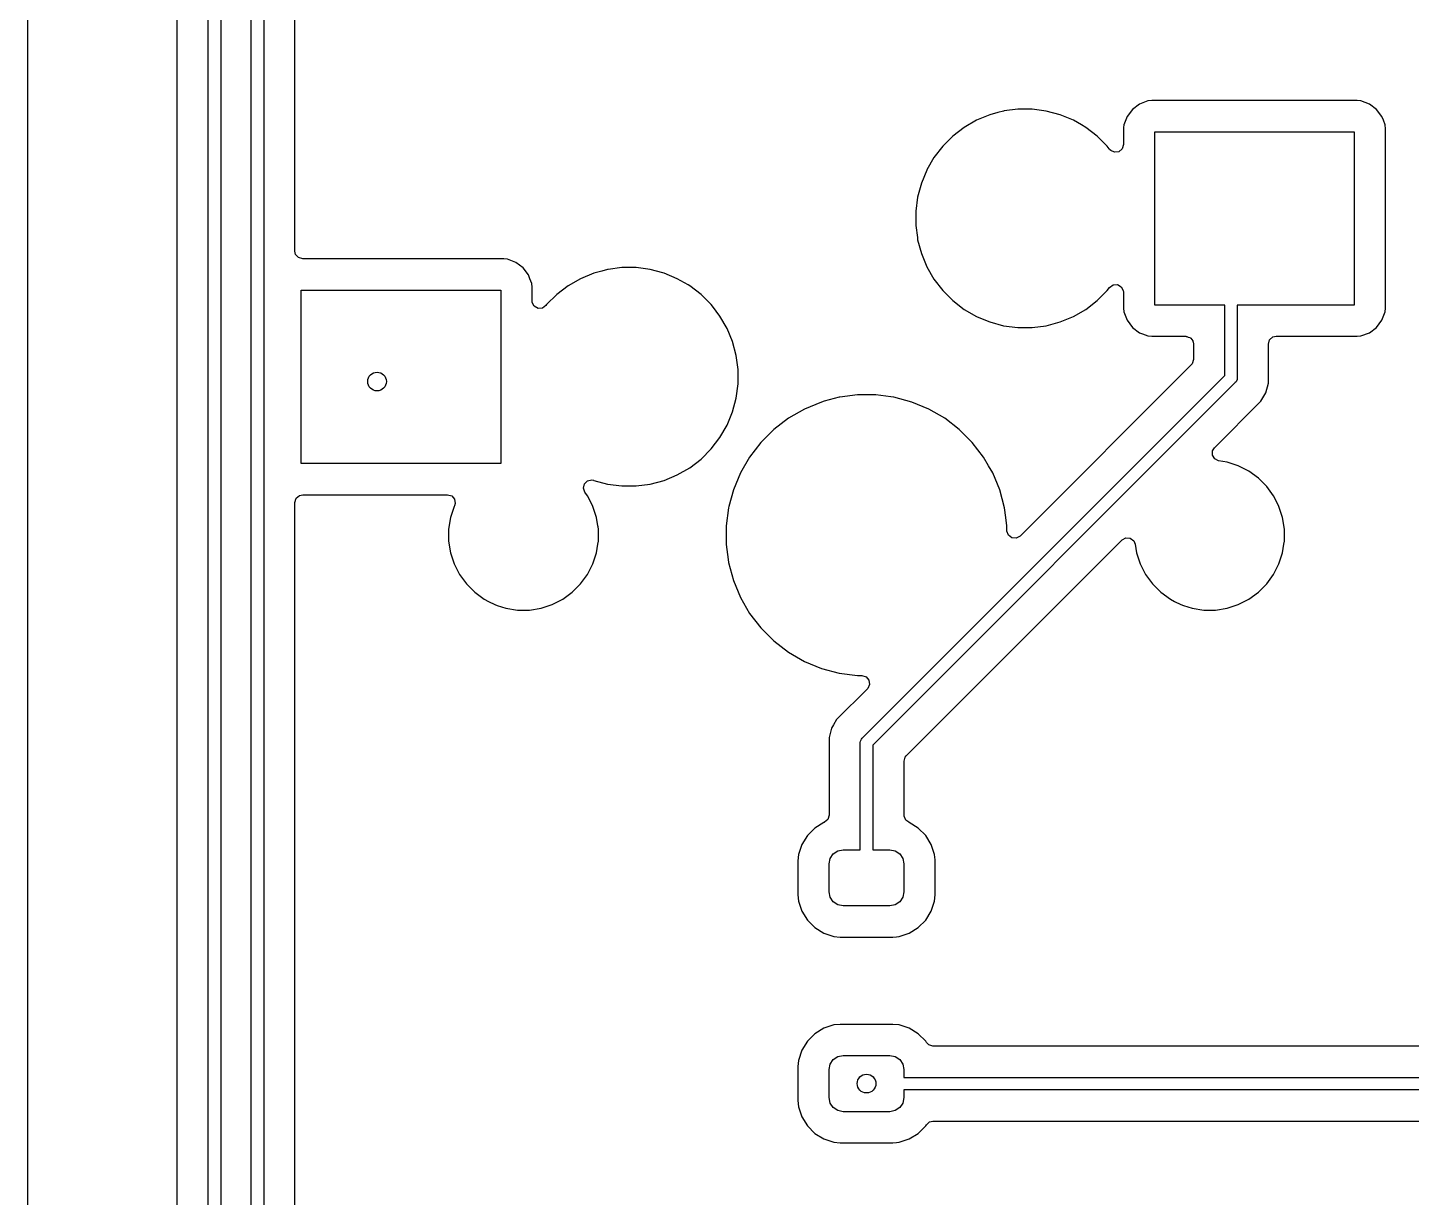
# Model space of a CAD drawing. Extents: x 101 to 185, y -154 to -35.
# Drawn here: x 100.85 to 123.03, y -115.39 to -96.64 of the extents above; entities that cross this region are included whole.
import ezdxf

# ---------------------------------------------------------------- set-up
doc = ezdxf.new("R2010")
doc.units = 0
doc.layers.add('BLACK', color=7, linetype='CONTINUOUS')

msp = doc.modelspace()

# ---------------------------------------------------------------- linework, layer by layer
at = {"layer": 'BLACK', "linetype": 'CONTINUOUS'}
for p, q in [((103.74475, -141.2135), (103.74475, -57.114871)), ((103.94475, -57.07345), (103.94475, -141.172078)), ((104.435, -122.85375), (104.435, -57.729253)), ((104.635, -57.887957), (104.635, -122.812328)), ((100.8501, -151.997653), (100.8501, -69.458596)), ((103.24425, -70.340949), (103.24425, -141.12683)), ((105.1355, -100.2205), (105.1355, -94.245397)), ((118.812516, -97.810908), (118.677671, -97.861202)), ((118.872123, -97.804501), (118.812516, -97.810908)), ((118.872129, -97.8045), (118.872123, -97.804501)), ((122.167864, -97.8045), (118.872129, -97.8045)), ((122.167873, -97.8045), (122.167864, -97.8045)), ((122.167881, -97.8045), (122.167873, -97.8045)), ((122.167883, -97.804501), (122.167881, -97.8045)), ((122.227483, -97.810908), (122.167883, -97.804501)), ((122.362328, -97.861202), (122.227482, -97.810908)), ((122.227482, -97.810908), (122.227483, -97.810908)), ((116.276112, -98.033842), (116.064123, -98.12165)), ((116.404076, -97.999554), (116.276112, -98.033842)), ((116.497762, -97.974452), (116.404076, -97.999554)), ((116.508715, -97.973009), (116.497762, -97.974452)), ((116.725258, -97.9445), (116.508715, -97.973009)), ((116.725266, -97.9445), (116.725258, -97.9445)), ((116.954734, -97.9445), (116.725266, -97.9445)), ((116.954741, -97.9445), (116.954734, -97.9445)), ((117.144215, -97.969446), (116.954741, -97.9445)), ((117.182238, -97.974452), (117.144215, -97.969446)), ((117.403887, -98.033842), (117.182238, -97.974452)), ((117.615876, -98.12165), (117.403887, -98.033842)), ((118.562452, -97.947455), (118.476206, -98.062664)), ((118.562455, -97.947452), (118.562452, -97.947455)), ((118.677664, -97.861206), (118.562455, -97.947452)), ((118.677671, -97.861202), (118.677664, -97.861206)), ((122.362335, -97.861206), (122.362328, -97.861202)), ((122.477544, -97.947452), (122.362335, -97.861206)), ((122.477547, -97.947455), (122.477544, -97.947452)), ((122.563793, -98.062664), (122.477547, -97.947455)), ((115.865382, -98.236392), (115.683338, -98.376081)), ((116.064109, -98.121657), (115.865382, -98.236392)), ((116.064123, -98.12165), (116.064109, -98.121657)), ((117.615888, -98.121656), (117.615876, -98.12165)), ((117.747283, -98.197517), (117.615888, -98.121656)), ((117.814617, -98.236392), (117.747283, -98.197517)), ((117.996661, -98.376081), (117.814617, -98.236392)), ((118.419501, -98.257123), (118.4195, -98.257135)), ((118.4195, -98.257135), (118.4195, -98.512642)), ((118.421729, -98.236392), (118.419501, -98.257123)), ((118.425908, -98.197517), (118.421729, -98.236392)), ((118.476202, -98.062671), (118.425908, -98.197517)), ((118.476206, -98.062664), (118.476202, -98.062671)), ((122.563797, -98.062671), (122.563793, -98.062664)), ((122.585794, -98.12165), (122.563797, -98.062671)), ((122.614091, -98.197517), (122.585794, -98.12165)), ((122.620497, -98.257116), (122.614091, -98.197517)), ((122.620498, -98.257123), (122.620497, -98.257116)), ((122.620499, -98.257129), (122.620498, -98.257123)), ((122.620499, -99.580266), (122.620499, -98.257129)), ((115.683338, -98.376081), (115.521081, -98.538338)), ((117.99667, -98.376089), (117.996661, -98.376081)), ((118.158912, -98.538331), (117.99667, -98.376089)), ((118.92, -101.085), (118.92, -98.305)), ((118.92, -98.305), (122.12, -98.305)), ((122.12, -98.305), (122.12, -101.085)), ((115.381392, -98.720382), (115.266657, -98.919109)), ((115.521081, -98.538338), (115.381392, -98.720382)), ((118.158915, -98.538335), (118.158912, -98.538331)), ((118.158919, -98.538339), (118.158915, -98.538335)), ((118.190642, -98.579681), (118.158919, -98.538339)), ((118.197125, -98.58813), (118.190642, -98.579681)), ((118.214297, -98.606355), (118.197125, -98.58813)), ((118.277853, -98.63538), (118.214297, -98.606355)), ((118.347011, -98.625436), (118.277853, -98.63538)), ((118.399815, -98.579681), (118.347011, -98.625436)), ((118.4195, -98.512642), (118.399815, -98.579681)), ((115.26665, -98.919123), (115.178842, -99.131112)), ((115.266657, -98.919109), (115.26665, -98.919123)), ((115.178842, -99.131112), (115.119453, -99.352759)), ((115.119451, -99.35277), (115.0895, -99.580258)), ((115.119453, -99.352759), (115.119451, -99.35277)), ((115.0895, -99.580258), (115.0895, -99.809741)), ((122.6205, -100.797135), (122.620499, -99.580266)), ((115.0895, -99.809741), (115.114446, -99.999215)), ((115.114446, -99.999215), (115.119452, -100.037238)), ((115.119452, -100.037238), (115.119453, -100.03724)), ((115.119453, -100.03724), (115.178842, -100.258887)), ((105.146706, -100.272011), (105.1355, -100.2205)), ((105.192461, -100.324815), (105.146706, -100.272011)), ((115.178842, -100.258887), (115.26665, -100.470876)), ((105.2595, -100.3445), (105.192461, -100.324815)), ((108.484865, -100.3445), (105.2595, -100.3445)), ((108.484873, -100.3445), (108.484865, -100.3445)), ((108.484881, -100.3445), (108.484873, -100.3445)), ((108.484883, -100.344501), (108.484881, -100.3445)), ((108.544483, -100.350908), (108.484883, -100.344501)), ((108.679328, -100.401202), (108.544482, -100.350908)), ((108.544482, -100.350908), (108.544483, -100.350908)), ((108.679335, -100.401206), (108.679328, -100.401202)), ((108.794544, -100.487452), (108.679335, -100.401206)), ((108.794547, -100.487455), (108.794544, -100.487452)), ((108.880793, -100.602664), (108.794547, -100.487455)), ((110.375258, -100.4845), (110.158715, -100.513009)), ((110.375266, -100.4845), (110.375258, -100.4845)), ((110.604734, -100.4845), (110.375266, -100.4845)), ((110.604741, -100.4845), (110.604734, -100.4845)), ((110.794215, -100.509446), (110.604741, -100.4845)), ((115.26665, -100.470876), (115.266657, -100.47089)), ((115.266657, -100.47089), (115.381392, -100.669617)), ((108.880797, -100.602671), (108.880793, -100.602664)), ((108.902794, -100.66165), (108.880797, -100.602671)), ((108.931091, -100.737517), (108.902794, -100.66165)), ((109.714109, -100.661657), (109.515382, -100.776392)), ((109.714123, -100.66165), (109.714109, -100.661657)), ((109.926112, -100.573842), (109.714123, -100.66165)), ((110.054076, -100.539554), (109.926112, -100.573842)), ((110.147762, -100.514452), (110.054076, -100.539554)), ((110.158715, -100.513009), (110.147762, -100.514452)), ((110.832238, -100.514452), (110.794215, -100.509446)), ((111.033069, -100.568264), (110.832238, -100.514452)), ((111.053887, -100.573842), (111.033069, -100.568264)), ((111.265876, -100.66165), (111.053887, -100.573842)), ((111.265888, -100.661656), (111.265876, -100.66165)), ((111.43738, -100.760667), (111.265888, -100.661656)), ((115.381392, -100.669617), (115.521081, -100.851661)), ((105.237, -103.625), (105.237, -100.845)), ((105.237, -100.845), (108.437, -100.845)), ((108.437, -100.845), (108.437, -103.625)), ((108.937497, -100.797116), (108.931091, -100.737517)), ((108.937498, -100.797123), (108.937497, -100.797116)), ((108.937499, -100.797129), (108.937498, -100.797123)), ((108.937499, -101.017457), (108.937499, -100.797129)), ((109.333338, -100.916081), (109.171089, -101.07833)), ((109.515382, -100.776392), (109.333338, -100.916081)), ((111.464617, -100.776392), (111.43738, -100.760667)), ((111.646661, -100.916081), (111.464617, -100.776392)), ((111.64667, -100.916089), (111.646661, -100.916081)), ((111.808911, -101.07833), (111.64667, -100.916089)), ((115.521081, -100.851661), (115.521089, -100.85167)), ((115.521089, -100.85167), (115.68333, -101.013911)), ((117.99667, -101.013911), (118.158911, -100.85167)), ((118.158911, -100.85167), (118.158913, -100.851667)), ((118.158913, -100.851667), (118.158919, -100.851661)), ((118.158919, -100.851661), (118.197126, -100.801867)), ((118.197126, -100.801867), (118.253551, -100.760667)), ((118.253551, -100.760667), (118.323297, -100.756512)), ((118.323297, -100.756512), (118.384218, -100.790724)), ((118.384218, -100.790724), (118.416971, -100.852441)), ((118.416971, -100.852441), (118.4195, -100.877356)), ((118.4195, -100.877356), (118.4195, -101.132869)), ((122.6205, -101.132873), (122.6205, -100.797135)), ((108.940027, -101.04237), (108.937499, -101.017457)), ((108.972779, -101.104087), (108.940027, -101.04237)), ((109.033699, -101.138301), (108.972779, -101.104087)), ((109.103445, -101.134147), (109.033699, -101.138301)), ((109.159872, -101.092946), (109.103445, -101.134147)), ((109.171081, -101.078339), (109.159872, -101.092946)), ((109.171082, -101.078338), (109.171081, -101.078339)), ((109.171087, -101.078331), (109.171082, -101.078338)), ((109.171089, -101.07833), (109.171087, -101.078331)), ((111.808918, -101.078338), (111.808911, -101.07833)), ((111.808919, -101.078339), (111.808918, -101.078338)), ((111.828676, -101.104087), (111.808919, -101.078339)), ((111.948607, -101.260382), (111.828676, -101.104087)), ((115.68333, -101.013911), (115.683338, -101.013918)), ((115.683338, -101.013918), (115.865382, -101.153607)), ((115.865382, -101.153607), (115.865385, -101.153608)), ((115.865385, -101.153608), (115.865388, -101.153611)), ((115.865388, -101.153611), (116.064112, -101.268344)), ((117.615888, -101.268344), (117.814612, -101.153611)), ((117.814612, -101.153611), (117.996661, -101.013919)), ((117.996661, -101.013919), (117.996665, -101.013914)), ((117.996665, -101.013914), (117.99667, -101.013911)), ((118.4195, -101.132869), (118.419501, -101.132876)), ((118.419501, -101.132876), (118.425908, -101.192483)), ((120.042, -101.085), (118.92, -101.085)), ((120.042, -102.216394), (120.042, -101.085)), ((122.12, -101.085), (120.242, -101.085)), ((120.242, -101.085), (120.242, -102.257816)), ((122.614091, -101.192483), (122.6205, -101.132873)), ((111.948608, -101.260385), (111.948607, -101.260382)), ((111.948611, -101.260388), (111.948608, -101.260385)), ((112.063344, -101.459112), (111.948611, -101.260388)), ((116.064112, -101.268344), (116.064117, -101.268346)), ((116.064117, -101.268346), (116.064123, -101.268349)), ((116.064123, -101.268349), (116.15548, -101.30619)), ((116.15548, -101.30619), (116.276113, -101.356158)), ((116.276113, -101.356158), (116.497762, -101.415548)), ((117.182238, -101.415548), (117.403887, -101.356158)), ((117.403887, -101.356158), (117.615888, -101.268344)), ((118.425908, -101.192483), (118.476202, -101.327328)), ((118.476202, -101.327328), (118.476206, -101.327335)), ((118.476206, -101.327335), (118.562452, -101.442544)), ((122.477546, -101.442546), (122.563796, -101.327331)), ((122.563796, -101.327331), (122.614091, -101.192483)), ((112.151158, -101.671113), (112.063344, -101.459112)), ((116.497762, -101.415548), (116.725266, -101.4455)), ((116.725266, -101.4455), (116.725273, -101.4455)), ((116.725273, -101.4455), (116.954727, -101.4455)), ((116.954727, -101.4455), (116.954734, -101.4455)), ((116.954734, -101.4455), (117.182238, -101.415548)), ((118.562452, -101.442544), (118.562455, -101.442547)), ((118.562455, -101.442547), (118.677664, -101.528793)), ((118.677664, -101.528793), (118.677671, -101.528797)), ((118.677671, -101.528797), (118.722618, -101.545561)), ((118.722618, -101.545561), (118.812517, -101.579091)), ((118.812517, -101.579091), (118.872127, -101.5855)), ((118.872127, -101.5855), (119.4175, -101.585499)), ((119.4175, -101.585499), (119.426186, -101.588049)), ((119.426186, -101.588049), (119.435147, -101.586761)), ((119.435147, -101.586761), (119.459183, -101.597738)), ((119.459183, -101.597738), (119.484539, -101.605183)), ((120.762185, -101.64246), (120.814989, -101.596705)), ((120.814989, -101.596705), (120.8665, -101.585499)), ((120.8665, -101.585499), (122.167871, -101.585499)), ((122.167871, -101.585499), (122.167872, -101.585499)), ((122.167872, -101.585499), (122.227483, -101.579091)), ((122.227483, -101.579091), (122.362331, -101.528796)), ((122.362331, -101.528796), (122.477546, -101.442546)), ((112.210548, -101.892762), (112.151158, -101.671113)), ((119.484539, -101.605183), (119.490467, -101.612025)), ((119.490467, -101.612025), (119.498703, -101.615786)), ((119.498703, -101.615786), (119.512989, -101.638017)), ((119.512989, -101.638017), (119.530294, -101.657987)), ((119.530294, -101.657987), (119.532581, -101.668502)), ((119.532581, -101.668502), (119.536477, -101.674564)), ((119.536477, -101.674564), (119.5415, -101.709499)), ((119.5415, -101.709499), (119.5415, -101.957717)), ((120.7425, -101.709499), (120.762185, -101.64246)), ((120.7425, -102.171145), (120.7425, -101.709499)), ((112.2405, -102.120266), (112.210548, -101.892762)), ((119.505181, -102.045398), (116.762181, -104.788398)), ((119.521815, -102.024756), (119.505181, -102.045398)), ((119.5415, -101.957717), (119.521815, -102.024756)), ((112.2405, -102.349734), (112.2405, -102.120266)), ((114.229289, -108.029105), (120.042, -102.216394)), ((120.242, -102.257816), (120.240079, -102.277325)), ((120.742501, -102.171163), (120.7425, -102.171145)), ((120.742501, -102.178758), (120.742501, -102.171163)), ((120.742501, -102.336873), (120.742501, -102.178758)), ((112.210548, -102.577238), (112.2405, -102.349734)), ((120.212711, -102.328526), (114.4, -108.141237)), ((120.225148, -102.313373), (120.212711, -102.328526)), ((120.240079, -102.277325), (120.225148, -102.313373)), ((120.62252, -102.626532), (120.701577, -102.4896)), ((120.701577, -102.4896), (120.742501, -102.336873)), ((112.151158, -102.798887), (112.210548, -102.577238)), ((113.575038, -102.639364), (113.302499, -102.752254)), ((113.575048, -102.639361), (113.575038, -102.639364)), ((113.622953, -102.626525), (113.575048, -102.639361)), ((113.860007, -102.563007), (113.622953, -102.626525)), ((113.874085, -102.561153), (113.860007, -102.563007)), ((114.152486, -102.5245), (113.874085, -102.561153)), ((114.152494, -102.5245), (114.152486, -102.5245)), ((114.447506, -102.5245), (114.152494, -102.5245)), ((114.447513, -102.5245), (114.447506, -102.5245)), ((114.691113, -102.556571), (114.447513, -102.5245)), ((114.739993, -102.563007), (114.691113, -102.556571)), ((115.024952, -102.639361), (114.739993, -102.563007)), ((115.024954, -102.639362), (115.024952, -102.639361)), ((115.024961, -102.639364), (115.024954, -102.639362)), ((115.2975, -102.752254), (115.024961, -102.639364)), ((119.876704, -103.372347), (120.62252, -102.626532)), ((112.063344, -103.010888), (112.151158, -102.798887)), ((113.047006, -102.899761), (112.812959, -103.079352)), ((113.302489, -102.752258), (113.047006, -102.899761)), ((113.302499, -102.752254), (113.302489, -102.752258)), ((115.29751, -102.752258), (115.2975, -102.752254)), ((115.552993, -102.899761), (115.29751, -102.752258)), ((115.78704, -103.079352), (115.552993, -102.899761)), ((111.948611, -103.209612), (112.063344, -103.010888)), ((112.812952, -103.079358), (112.604358, -103.287952)), ((112.812959, -103.079352), (112.812952, -103.079358)), ((115.787047, -103.079358), (115.78704, -103.079352)), ((115.995641, -103.287952), (115.787047, -103.079358)), ((111.808919, -103.391661), (111.948611, -103.209612)), ((112.604352, -103.287959), (112.424761, -103.522006)), ((112.604358, -103.287952), (112.604352, -103.287959)), ((115.995647, -103.287959), (115.995641, -103.287952)), ((116.175238, -103.522006), (115.995647, -103.287959)), ((119.845921, -103.423394), (119.876704, -103.372347)), ((111.464612, -103.693611), (111.646661, -103.553919)), ((111.646661, -103.553919), (111.646665, -103.553914)), ((111.646665, -103.553914), (111.64667, -103.553911)), ((111.64667, -103.553911), (111.808911, -103.39167)), ((111.808911, -103.39167), (111.808914, -103.391665)), ((111.808914, -103.391665), (111.808919, -103.391661)), ((112.424761, -103.522006), (112.277258, -103.777489)), ((116.256325, -103.662454), (116.175238, -103.522006)), ((119.844923, -103.493256), (119.845921, -103.423394)), ((119.881854, -103.552568), (119.844923, -103.493256)), ((119.944988, -103.582498), (119.881854, -103.552568)), ((120.081119, -103.60406), (119.944988, -103.582498)), ((108.437, -103.625), (105.237, -103.625)), ((111.053887, -103.896158), (111.265888, -103.808344)), ((111.265888, -103.808344), (111.464612, -103.693611)), ((112.277254, -103.777499), (112.164364, -104.050038)), ((112.277258, -103.777489), (112.277254, -103.777499)), ((116.322743, -103.777493), (116.256325, -103.662454)), ((116.435639, -104.050048), (116.322743, -103.777493)), ((120.260836, -103.662454), (120.081119, -103.60406)), ((120.398274, -103.732483), (120.260836, -103.662454)), ((120.429199, -103.74824), (120.398274, -103.732483)), ((120.582073, -103.85931), (120.429199, -103.74824)), ((109.759418, -104.019625), (109.775243, -103.951571)), ((109.782897, -104.085429), (109.759418, -104.019625)), ((109.775243, -103.951571), (109.825349, -103.902876)), ((109.825349, -103.902876), (109.893827, -103.889)), ((109.893827, -103.889), (109.923083, -103.895128)), ((109.923083, -103.895128), (109.926089, -103.896148)), ((109.926089, -103.896148), (109.926113, -103.896158)), ((109.926113, -103.896158), (110.147762, -103.955548)), ((110.147762, -103.955548), (110.375266, -103.9855)), ((110.375266, -103.9855), (110.375273, -103.9855)), ((110.375273, -103.9855), (110.604727, -103.9855)), ((110.604727, -103.9855), (110.604734, -103.9855)), ((110.604734, -103.9855), (110.832238, -103.955548)), ((110.832238, -103.955548), (111.053887, -103.896158)), ((120.71569, -103.992927), (120.582073, -103.85931)), ((120.82676, -104.145801), (120.71569, -103.992927)), ((105.1355, -104.249499), (105.155185, -104.18246)), ((105.1355, -113.295397), (105.1355, -104.249499)), ((105.155185, -104.18246), (105.207989, -104.136705)), ((105.207989, -104.136705), (105.259495, -104.125499)), ((105.259495, -104.125499), (107.581234, -104.125499)), ((107.581234, -104.125499), (107.648273, -104.145184)), ((107.648273, -104.145184), (107.694028, -104.197988)), ((107.694028, -104.197988), (107.703972, -104.267146)), ((109.82676, -104.145801), (109.782897, -104.085429)), ((109.86729, -104.225347), (109.82676, -104.145801)), ((109.912545, -104.314163), (109.86729, -104.225347)), ((112.164361, -104.050048), (112.093593, -104.314162)), ((112.164364, -104.050038), (112.164361, -104.050048)), ((116.511993, -104.335007), (116.435639, -104.050048)), ((120.86729, -104.225347), (120.82676, -104.145801)), ((120.912545, -104.314163), (120.86729, -104.225347)), ((107.687455, -104.314162), (107.629059, -104.493881)), ((107.691721, -104.30579), (107.687455, -104.314162)), ((107.703972, -104.267146), (107.691721, -104.30579)), ((109.912545, -104.314165), (109.912545, -104.314163)), ((109.912547, -104.314168), (109.912545, -104.314165)), ((109.943846, -104.410497), (109.912547, -104.314168)), ((109.97094, -104.493881), (109.943846, -104.410497)), ((112.088006, -104.335015), (112.0495, -104.627486)), ((112.088008, -104.335004), (112.088006, -104.335015)), ((112.093593, -104.314162), (112.088008, -104.335004)), ((116.532909, -104.493881), (116.511993, -104.335007)), ((120.912545, -104.314165), (120.912545, -104.314163)), ((120.912547, -104.314168), (120.912545, -104.314165)), ((120.943846, -104.410497), (120.912547, -104.314168)), ((120.97094, -104.493881), (120.943846, -104.410497)), ((107.629059, -104.493881), (107.5995, -104.680513)), ((107.5995, -104.680513), (107.5995, -104.869486)), ((109.992101, -104.627486), (109.97094, -104.493881)), ((109.994532, -104.642833), (109.992101, -104.627486)), ((110.0005, -104.680513), (109.994532, -104.642833)), ((110.0005, -104.869486), (110.0005, -104.680513)), ((112.0495, -104.627486), (112.0495, -104.922513)), ((116.550499, -104.627486), (116.532909, -104.493881)), ((116.5505, -104.6275), (116.550499, -104.627486)), ((116.5505, -104.700717), (116.5505, -104.6275)), ((116.550816, -104.709563), (116.5505, -104.700717)), ((116.575233, -104.775027), (116.550816, -104.709563)), ((121.0005, -104.680513), (120.97094, -104.493881)), ((121.0005, -104.869486), (121.0005, -104.680513)), ((107.5995, -104.869486), (107.629059, -105.056118)), ((109.97094, -105.056118), (109.992501, -104.919987)), ((109.992501, -104.919987), (110.0005, -104.869486)), ((112.0495, -104.922513), (112.081571, -105.166113)), ((114.936814, -108.312236), (118.397346, -104.851703)), ((116.631166, -104.816899), (116.575233, -104.775027)), ((116.700858, -104.821883), (116.631166, -104.816899)), ((116.762181, -104.788398), (116.700858, -104.821883)), ((118.397346, -104.851703), (118.458667, -104.81822)), ((118.458667, -104.81822), (118.528359, -104.823204)), ((118.528359, -104.823204), (118.584292, -104.865076)), ((118.584292, -104.865076), (118.607498, -104.919987)), ((118.607498, -104.919987), (118.62906, -105.056119)), ((120.97094, -105.056118), (120.992501, -104.919987)), ((120.992501, -104.919987), (121.0005, -104.869486)), ((107.629059, -105.056118), (107.687454, -105.235836)), ((109.912547, -105.235832), (109.97094, -105.056118)), ((118.62906, -105.056119), (118.687454, -105.235836)), ((120.912547, -105.235832), (120.97094, -105.056118)), ((107.687454, -105.235836), (107.77324, -105.404199)), ((109.82676, -105.404199), (109.912547, -105.235832)), ((112.081571, -105.166113), (112.088007, -105.214993)), ((112.088007, -105.214993), (112.164361, -105.499951)), ((118.687454, -105.235836), (118.77324, -105.404199)), ((120.82676, -105.404199), (120.912547, -105.235832)), ((107.77324, -105.404199), (107.88431, -105.557073)), ((107.88431, -105.557073), (108.017927, -105.69069)), ((109.582073, -105.69069), (109.71569, -105.557073)), ((109.71569, -105.557073), (109.82676, -105.404199)), ((112.164361, -105.499951), (112.164364, -105.499961)), ((112.164364, -105.499961), (112.277254, -105.7725)), ((118.77324, -105.404199), (118.88431, -105.557073)), ((118.88431, -105.557073), (119.017927, -105.69069)), ((120.582073, -105.69069), (120.71569, -105.557073)), ((120.71569, -105.557073), (120.82676, -105.404199)), ((108.017927, -105.69069), (108.170801, -105.80176)), ((108.170801, -105.80176), (108.239357, -105.836691)), ((109.260832, -105.887547), (109.429199, -105.80176)), ((109.429199, -105.80176), (109.582073, -105.69069)), ((112.277254, -105.7725), (112.277258, -105.77251)), ((112.277258, -105.77251), (112.424761, -106.027993)), ((119.017927, -105.69069), (119.170801, -105.80176)), ((119.170801, -105.80176), (119.239357, -105.836691)), ((120.260832, -105.887547), (120.429199, -105.80176)), ((120.429199, -105.80176), (120.582073, -105.69069)), ((108.239357, -105.836691), (108.339163, -105.887545)), ((108.339163, -105.887545), (108.339165, -105.887545)), ((108.339165, -105.887545), (108.339168, -105.887547)), ((108.339168, -105.887547), (108.379775, -105.900741)), ((108.379775, -105.900741), (108.518881, -105.94594)), ((108.518881, -105.94594), (108.705514, -105.9755)), ((108.705514, -105.9755), (108.705519, -105.9755)), ((108.705519, -105.9755), (108.894486, -105.9755)), ((108.894486, -105.9755), (109.081118, -105.94594)), ((109.081118, -105.94594), (109.260832, -105.887547)), ((112.424761, -106.027993), (112.604352, -106.26204)), ((119.239357, -105.836691), (119.339163, -105.887545)), ((119.339163, -105.887545), (119.339165, -105.887545)), ((119.339165, -105.887545), (119.339168, -105.887547)), ((119.339168, -105.887547), (119.379775, -105.900741)), ((119.379775, -105.900741), (119.518881, -105.94594)), ((119.518881, -105.94594), (119.705514, -105.9755)), ((119.705514, -105.9755), (119.705519, -105.9755)), ((119.705519, -105.9755), (119.894486, -105.9755)), ((119.894486, -105.9755), (120.081118, -105.94594)), ((120.081118, -105.94594), (120.260832, -105.887547)), ((112.604352, -106.26204), (112.604358, -106.262047)), ((112.604358, -106.262047), (112.812952, -106.470641)), ((112.812952, -106.470641), (112.812959, -106.470647)), ((112.812959, -106.470647), (113.047006, -106.650238)), ((113.047006, -106.650238), (113.302489, -106.797741)), ((113.302489, -106.797741), (113.30249, -106.797741)), ((113.30249, -106.797741), (113.302493, -106.797743)), ((113.302493, -106.797743), (113.575048, -106.910639)), ((113.575048, -106.910639), (113.860007, -106.986993)), ((113.860007, -106.986993), (114.152494, -107.0255)), ((114.152494, -107.0255), (114.152501, -107.0255)), ((114.152501, -107.0255), (114.225718, -107.0255)), ((114.225718, -107.0255), (114.292757, -107.045185)), ((114.292757, -107.045185), (114.338512, -107.097989)), ((114.338512, -107.097989), (114.348456, -107.167147)), ((114.313399, -107.237181), (113.819481, -107.731098)), ((114.319431, -107.230703), (114.313399, -107.237181)), ((114.348456, -107.167147), (114.319431, -107.230703)), ((113.819479, -107.731101), (113.769361, -107.81791)), ((113.819481, -107.731098), (113.819479, -107.731101)), ((113.740423, -107.868031), (113.699499, -108.020759)), ((113.699499, -108.020759), (113.699499, -108.020761)), ((113.699499, -108.020761), (113.699499, -108.188862)), ((113.740424, -107.868026), (113.740423, -107.868031)), ((113.740425, -107.868025), (113.740424, -107.868026)), ((113.769359, -107.817912), (113.740425, -107.868025)), ((113.769361, -107.81791), (113.769359, -107.817912)), ((114.216853, -108.044259), (114.229289, -108.029105)), ((113.699499, -108.188862), (113.6995, -108.188875)), ((113.6995, -108.188875), (113.6995, -109.264637)), ((114.2, -108.099816), (114.201921, -108.080307)), ((114.2, -109.81875), (114.2, -108.099816)), ((114.201921, -108.080307), (114.216853, -108.044259)), ((114.4, -108.141237), (114.4, -109.81875)), ((114.9005, -108.399912), (114.920185, -108.332873)), ((114.9005, -109.264637), (114.9005, -108.399912)), ((114.920185, -108.332873), (114.936814, -108.312236)), ((113.679815, -109.331676), (113.627011, -109.377431)), ((113.6995, -109.264637), (113.679815, -109.331676)), ((114.901227, -109.278049), (114.9005, -109.264637)), ((114.928047, -109.342566), (114.901227, -109.278049)), ((114.977904, -109.377088), (114.928047, -109.342566)), ((113.352029, -109.590709), (113.263001, -109.735044)), ((113.352032, -109.590705), (113.352029, -109.590709)), ((113.471956, -109.470781), (113.352032, -109.590705)), ((113.616297, -109.381749), (113.471956, -109.470781)), ((113.617807, -109.381045), (113.616297, -109.381749)), ((113.627011, -109.377431), (113.617807, -109.381045)), ((114.977155, -109.378697), (114.977904, -109.377088)), ((114.983702, -109.381749), (114.977155, -109.378697)), ((115.128043, -109.470781), (114.983702, -109.381749)), ((115.247967, -109.590705), (115.128043, -109.470781)), ((115.24797, -109.590709), (115.247967, -109.590705)), ((115.336998, -109.735044), (115.24797, -109.590709)), ((113.262996, -109.735055), (113.209651, -109.89604)), ((113.263001, -109.735044), (113.262996, -109.735055)), ((115.336999, -109.735047), (115.336998, -109.735044)), ((115.337003, -109.735053), (115.336999, -109.735047)), ((115.390348, -109.896039), (115.337003, -109.735053)), ((113.209651, -109.89604), (113.1995, -109.995397)), ((113.1995, -109.995397), (113.1995, -110.542087)), ((113.7, -110.04375), (113.717127, -109.957646)), ((113.717127, -109.957646), (113.765901, -109.884651)), ((113.765901, -109.884651), (113.838896, -109.835877)), ((113.838896, -109.835877), (113.925, -109.81875)), ((113.925, -109.81875), (114.2, -109.81875)), ((114.4, -109.81875), (114.675, -109.81875)), ((114.675, -109.81875), (114.761104, -109.835877)), ((114.761104, -109.835877), (114.834099, -109.884651)), ((114.834099, -109.884651), (114.882873, -109.957646)), ((114.882873, -109.957646), (114.9, -110.04375)), ((115.390349, -109.896042), (115.390348, -109.896039)), ((115.399044, -109.981166), (115.390349, -109.896042)), ((115.400499, -109.995406), (115.399044, -109.981166)), ((115.4005, -110.542095), (115.400499, -109.995406)), ((113.7, -110.49375), (113.7, -110.04375)), ((114.9, -110.04375), (114.9, -110.49375)), ((113.1995, -110.542087), (113.199501, -110.542105)), ((113.199501, -110.542105), (113.20965, -110.641457)), ((113.20965, -110.641457), (113.209651, -110.64146)), ((113.209651, -110.64146), (113.262996, -110.802444)), ((113.717127, -110.579854), (113.7, -110.49375)), ((113.765901, -110.652849), (113.717127, -110.579854)), ((113.838896, -110.701623), (113.765901, -110.652849)), ((114.834099, -110.652849), (114.761104, -110.701623)), ((114.882873, -110.579854), (114.834099, -110.652849)), ((114.9, -110.49375), (114.882873, -110.579854)), ((115.337003, -110.802447), (115.390349, -110.641458)), ((115.390349, -110.641458), (115.4005, -110.542095)), ((113.262996, -110.802444), (113.263001, -110.802455)), ((113.263001, -110.802455), (113.352029, -110.94679)), ((113.925, -110.71875), (113.838896, -110.701623)), ((114.675, -110.71875), (113.925, -110.71875)), ((114.761104, -110.701623), (114.675, -110.71875)), ((115.247968, -110.946794), (115.337003, -110.802447)), ((113.352029, -110.94679), (113.352032, -110.946794)), ((113.352032, -110.946794), (113.471955, -111.066717)), ((113.471955, -111.066717), (113.471959, -111.06672)), ((113.471959, -111.06672), (113.616294, -111.155748)), ((114.983697, -111.155753), (115.128044, -111.066718)), ((115.128044, -111.066718), (115.247968, -110.946794)), ((113.616294, -111.155748), (113.616297, -111.155749)), ((113.616297, -111.155749), (113.616303, -111.155753)), ((113.616303, -111.155753), (113.777292, -111.209099)), ((113.777292, -111.209099), (113.876655, -111.21925)), ((113.876655, -111.21925), (114.723344, -111.219249)), ((114.723344, -111.219249), (114.723352, -111.219248)), ((114.723352, -111.219248), (114.723355, -111.219248)), ((114.723355, -111.219248), (114.77776, -111.21369)), ((114.77776, -111.21369), (114.822708, -111.209099)), ((114.822708, -111.209099), (114.983697, -111.155753)), ((113.616294, -112.681751), (113.471959, -112.770779)), ((113.616305, -112.681746), (113.616294, -112.681751)), ((113.777289, -112.628401), (113.616305, -112.681746)), ((113.777292, -112.6284), (113.777289, -112.628401)), ((113.876644, -112.618251), (113.777292, -112.6284)), ((113.876662, -112.61825), (113.876644, -112.618251)), ((114.723346, -112.61825), (113.876662, -112.61825)), ((114.822709, -112.628401), (114.723346, -112.61825)), ((114.983694, -112.681746), (114.822709, -112.628401)), ((114.983697, -112.681747), (114.983694, -112.681746)), ((114.983699, -112.681748), (114.983697, -112.681747)), ((114.983705, -112.681751), (114.983699, -112.681748)), ((115.12804, -112.770779), (114.983705, -112.681751)), ((113.352029, -112.890709), (113.263001, -113.035044)), ((113.352032, -112.890705), (113.352029, -112.890709)), ((113.471955, -112.770782), (113.352032, -112.890705)), ((113.471959, -112.770779), (113.471955, -112.770782)), ((115.128044, -112.770782), (115.12804, -112.770779)), ((115.247968, -112.890706), (115.128044, -112.770782)), ((115.259465, -112.909346), (115.247968, -112.890706)), ((115.297965, -112.948565), (115.259465, -112.909346)), ((113.262996, -113.035055), (113.209651, -113.19604)), ((113.263001, -113.035044), (113.262996, -113.035055)), ((113.765901, -113.184651), (113.838896, -113.135877)), ((113.838896, -113.135877), (113.925, -113.11875)), ((113.925, -113.11875), (114.675, -113.11875)), ((114.675, -113.11875), (114.761104, -113.135877)), ((114.761104, -113.135877), (114.834099, -113.184651)), ((115.365004, -112.96825), (115.297965, -112.948565)), ((132.284996, -112.96825), (115.365004, -112.96825)), ((105.1355, -119.2705), (105.1355, -113.295397)), ((113.209651, -113.19604), (113.1995, -113.295397)), ((113.1995, -113.295397), (113.1995, -113.842087)), ((113.7, -113.34375), (113.717127, -113.257646)), ((113.7, -113.79375), (113.7, -113.34375)), ((113.717127, -113.257646), (113.765901, -113.184651)), ((114.834099, -113.184651), (114.882873, -113.257646)), ((114.882873, -113.257646), (114.9, -113.34375)), ((114.9, -113.34375), (114.9, -113.46875)), ((114.9, -113.46875), (132.75, -113.46875)), ((113.717127, -113.879854), (113.7, -113.79375)), ((114.9, -113.79375), (114.882873, -113.879854)), ((132.75, -113.66875), (114.9, -113.66875)), ((114.9, -113.66875), (114.9, -113.79375)), ((113.1995, -113.842087), (113.199501, -113.842105)), ((113.199501, -113.842105), (113.20965, -113.941457)), ((113.20965, -113.941457), (113.209651, -113.94146)), ((113.209651, -113.94146), (113.262996, -114.102444)), ((113.765901, -113.952849), (113.717127, -113.879854)), ((113.838896, -114.001623), (113.765901, -113.952849)), ((113.925, -114.01875), (113.838896, -114.001623)), ((114.675, -114.01875), (113.925, -114.01875)), ((114.761104, -114.001623), (114.675, -114.01875)), ((114.834099, -113.952849), (114.761104, -114.001623)), ((114.882873, -113.879854), (114.834099, -113.952849)), ((113.262996, -114.102444), (113.263001, -114.102455)), ((113.263001, -114.102455), (113.352029, -114.24679)), ((113.352029, -114.24679), (113.352032, -114.246794)), ((113.352032, -114.246794), (113.471955, -114.366717)), ((115.128044, -114.366718), (115.247968, -114.246794)), ((115.247968, -114.246794), (115.259465, -114.228153)), ((115.259465, -114.228153), (115.311412, -114.181429)), ((115.311412, -114.181429), (115.365004, -114.16925)), ((115.365004, -114.16925), (132.284996, -114.16925)), ((113.471955, -114.366717), (113.471959, -114.36672)), ((113.471959, -114.36672), (113.616294, -114.455748)), ((113.616294, -114.455748), (113.616297, -114.455749)), ((113.616297, -114.455749), (113.616303, -114.455753)), ((113.616303, -114.455753), (113.777292, -114.509099)), ((114.822708, -114.509099), (114.983697, -114.455753)), ((114.983697, -114.455753), (115.128044, -114.366718)), ((113.777292, -114.509099), (113.876655, -114.51925)), ((113.876655, -114.51925), (114.723344, -114.519249)), ((114.723344, -114.519249), (114.723352, -114.519248)), ((114.723352, -114.519248), (114.723355, -114.519248)), ((114.723355, -114.519248), (114.77776, -114.51369)), ((114.77776, -114.51369), (114.822708, -114.509099))]:
    msp.add_line(p, q, dxfattribs=at)
at = {"layer": 'BLACK'}
for centre in [(106.4514, -102.3112), (114.3, -113.56875)]:
    msp.add_circle(centre, 0.15, dxfattribs=at)

doc.saveas('drawing.dxf')
